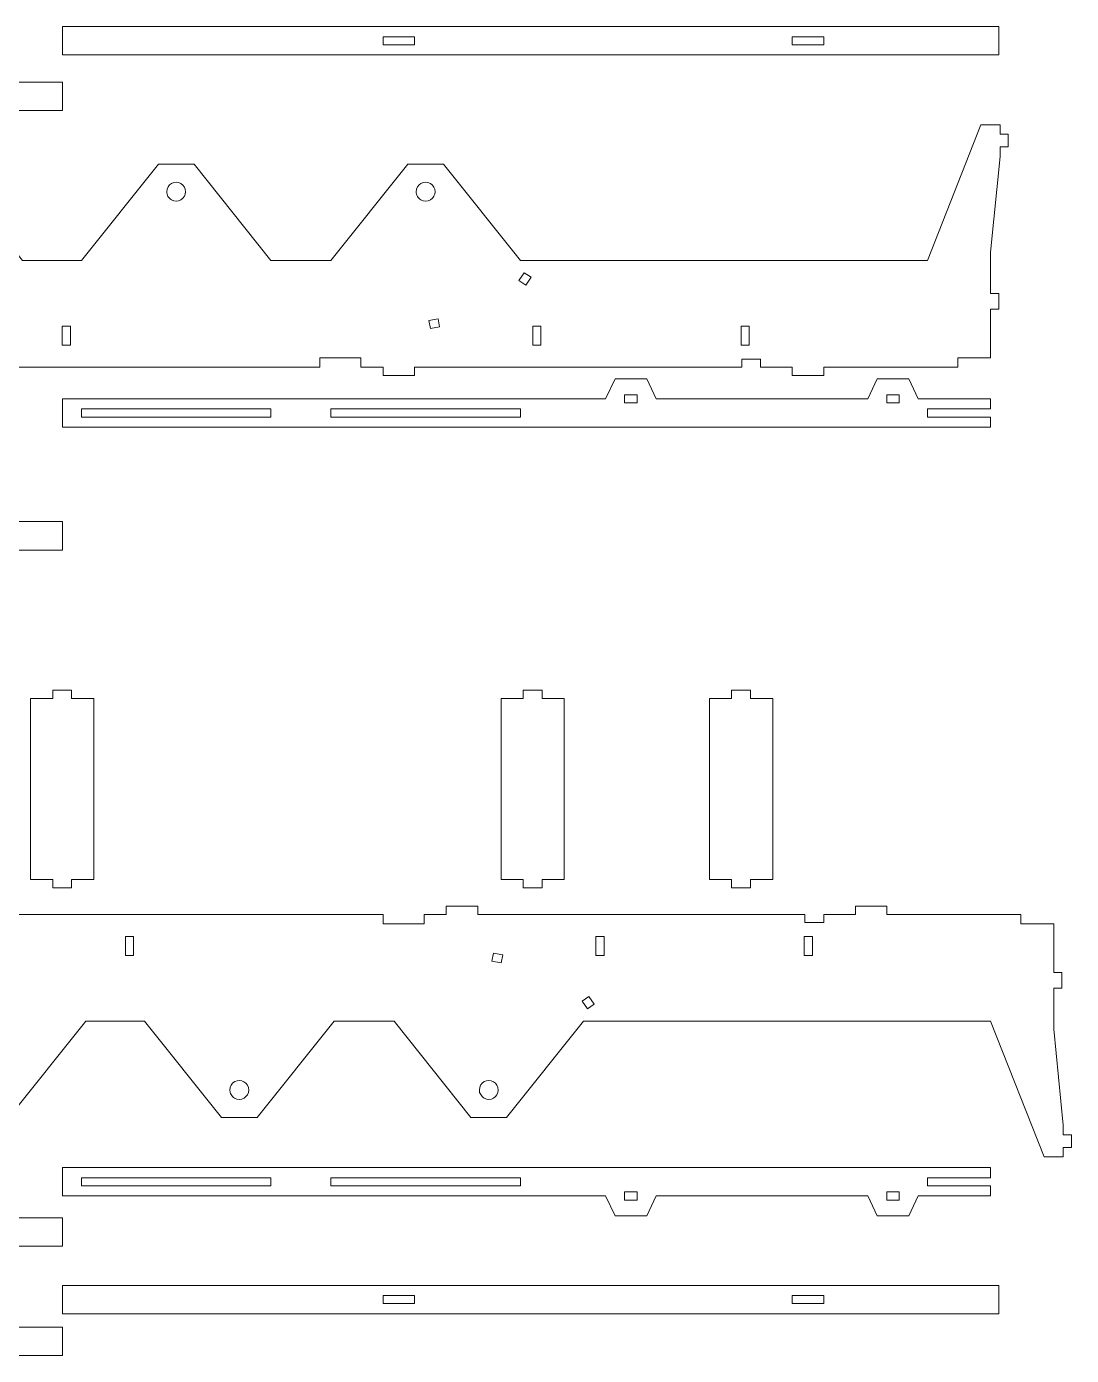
# Model space of a CAD drawing. Header units: centimetres. Extents: x -85 to 118, y -38 to 74.
# Drawn here: x 51.53 to 84.62, y -28.27 to 13.82 of the extents above; entities that cross this region are included whole.
import ezdxf

# ---------------------------------------------------------------- set-up
doc = ezdxf.new("R2010")
doc.units = ezdxf.units.CM
doc.header["$MEASUREMENT"] = 0

msp = doc.modelspace()

# ---------------------------------------------------------------- linework, layer by layer
at = {"lineweight": 9}
for points, knots in [([(82.31997, 12.9223), (82.31997, 12.9223), (52.66886, 12.9223), (52.66886, 12.9223), (52.66886, 12.9223), (52.66886, 12.9223), (52.66886, 13.82225), (52.66886, 13.82225), (52.66886, 13.82225), (52.66886, 13.82225), (82.31997, 13.82225), (82.31997, 13.82225), (82.31997, 13.82225), (82.31997, 13.82225), (82.31997, 12.9223), (82.31997, 12.9223)], [0, 0, 0, 0, 0.2, 0.2, 0.2, 0.2, 0.4, 0.4, 0.4, 0.4, 0.6, 0.6, 0.6, 0.6, 1, 1, 1, 1]), ([(63.82105, 13.50227), (63.82105, 13.50227), (62.8211, 13.50227), (62.8211, 13.50227), (62.8211, 13.50227), (62.8211, 13.50227), (62.8211, 13.24228), (62.8211, 13.24228), (62.8211, 13.24228), (62.8211, 13.24228), (63.82105, 13.24228), (63.82105, 13.24228), (63.82105, 13.24228), (63.82105, 13.24228), (63.82105, 13.50227), (63.82105, 13.50227)], [0, 0, 0, 0, 0.2, 0.2, 0.2, 0.2, 0.4, 0.4, 0.4, 0.4, 0.6, 0.6, 0.6, 0.6, 1, 1, 1, 1]), ([(76.77835, 13.24228), (76.77835, 13.24228), (76.77835, 13.50227), (76.77835, 13.50227), (76.77835, 13.50227), (76.77835, 13.50227), (75.77841, 13.50227), (75.77841, 13.50227), (75.77841, 13.50227), (75.77841, 13.50227), (75.77841, 13.24228), (75.77841, 13.24228), (75.77841, 13.24228), (75.77841, 13.24228), (76.77835, 13.24228), (76.77835, 13.24228)], [0, 0, 0, 0, 0.2, 0.2, 0.2, 0.2, 0.4, 0.4, 0.4, 0.4, 0.6, 0.6, 0.6, 0.6, 1, 1, 1, 1]), ([(52.66886, 11.1624), (52.66886, 11.1624), (32.67003, 11.1624), (32.67003, 11.1624), (32.67003, 11.1624), (32.67003, 11.1624), (32.67003, 12.06235), (32.67003, 12.06235), (32.67003, 12.06235), (32.67003, 12.06235), (52.66886, 12.06235), (52.66886, 12.06235), (52.66886, 12.06235), (52.66886, 12.06235), (52.66886, 11.1624), (52.66886, 11.1624)], [0, 0, 0, 0, 0.2, 0.2, 0.2, 0.2, 0.4, 0.4, 0.4, 0.4, 0.6, 0.6, 0.6, 0.6, 1, 1, 1, 1]), ([(43.63703, 5.38799), (43.63703, 5.38799), (43.4817, 5.15092), (43.4817, 5.15092), (43.4817, 5.15092), (43.4817, 5.15092), (43.42724, 4.87277), (43.42724, 4.87277), (43.42724, 4.87277), (43.42724, 4.87277), (43.4817, 4.59463), (43.4817, 4.59463), (43.4817, 4.59463), (43.4817, 4.59463), (43.63703, 4.35755), (43.63703, 4.35755), (43.63703, 4.35755), (43.63703, 4.35755), (43.8703, 4.19657), (43.8703, 4.19657), (43.8703, 4.19657), (43.8703, 4.19657), (44.14706, 4.13545), (44.14706, 4.13545), (44.14706, 4.13545), (44.14706, 4.13545), (44.42643, 4.18321), (44.42643, 4.18321), (44.42643, 4.18321), (44.42643, 4.18321), (44.66717, 4.3328), (44.66717, 4.3328), (44.66717, 4.3328), (44.71727, 4.28879), (44.76106, 4.25189), (44.80149, 4.19504), (44.80149, 4.19504), (44.97435, 3.95197), (44.94789, 3.6101), (44.73966, 3.39654), (44.73966, 3.39654), (44.73966, 3.39654), (44.66717, 3.33286), (44.66717, 3.33286), (44.66717, 3.33286), (44.66717, 3.33286), (44.44218, 3.33286), (44.44218, 3.33286), (44.44218, 3.33286), (44.44218, 3.33286), (44.44218, 3.03288), (44.44218, 3.03288), (44.44218, 3.03288), (44.44218, 3.03288), (44.89215, 3.03288), (44.89215, 3.03288), (44.89215, 3.03288), (44.89215, 3.03288), (44.89215, 3.33286), (44.89215, 3.33286), (44.89215, 3.33286), (44.89215, 3.33286), (46.19207, 3.33286), (46.19207, 3.33286), (46.19207, 3.33286), (46.19207, 3.33286), (46.19207, 3.03288), (46.19207, 3.03288), (46.19207, 3.03288), (46.19207, 3.03288), (47.19202, 3.03288), (47.19202, 3.03288), (47.19202, 3.03288), (47.19202, 3.03288), (47.19202, 2.77289), (47.19202, 2.77289), (47.19202, 2.77289), (47.19202, 2.77289), (48.19196, 2.77289), (48.19196, 2.77289), (48.19196, 2.77289), (48.19196, 2.77289), (48.19196, 3.03288), (48.19196, 3.03288), (48.19196, 3.03288), (48.19196, 3.03288), (60.82122, 3.03288), (60.82122, 3.03288), (60.82122, 3.03288), (60.82122, 3.03288), (60.82122, 3.33286), (60.82122, 3.33286), (60.82122, 3.33286), (60.82122, 3.33286), (62.12115, 3.33286), (62.12115, 3.33286), (62.12115, 3.33286), (62.12115, 3.33286), (62.12115, 3.03288), (62.12115, 3.03288), (62.12115, 3.03288), (62.12115, 3.03288), (62.8211, 3.03288), (62.8211, 3.03288), (62.8211, 3.03288), (62.8211, 3.03288), (62.8211, 2.77289), (62.8211, 2.77289), (62.8211, 2.77289), (62.8211, 2.77289), (63.82105, 2.77289), (63.82105, 2.77289), (63.82105, 2.77289), (63.82105, 2.77289), (63.82105, 3.03288), (63.82105, 3.03288), (63.82105, 3.03288), (63.82105, 3.03288), (74.1785, 3.03288), (74.1785, 3.03288), (74.1785, 3.03288), (74.1785, 3.03288), (74.1785, 3.29287), (74.1785, 3.29287), (74.1785, 3.29287), (74.1785, 3.29287), (74.77847, 3.29287), (74.77847, 3.29287), (74.77847, 3.29287), (74.77847, 3.29287), (74.77847, 3.03288), (74.77847, 3.03288), (74.77847, 3.03288), (74.77847, 3.03288), (75.77841, 3.03288), (75.77841, 3.03288), (75.77841, 3.03288), (75.77841, 3.03288), (75.77841, 2.77289), (75.77841, 2.77289), (75.77841, 2.77289), (75.77841, 2.77289), (76.77835, 2.77289), (76.77835, 2.77289), (76.77835, 2.77289), (76.77835, 2.77289), (76.77835, 3.03288), (76.77835, 3.03288), (76.77835, 3.03288), (76.77835, 3.03288), (81.02004, 3.03288), (81.02004, 3.03288), (81.02004, 3.03288), (81.02004, 3.03288), (81.02004, 3.33286), (81.02004, 3.33286), (81.02004, 3.33286), (81.02004, 3.33286), (82.05998, 3.33286), (82.05998, 3.33286), (82.05998, 3.33286), (82.05998, 3.33286), (82.05998, 4.87277), (82.05998, 4.87277), (82.05998, 4.87277), (82.05998, 4.87277), (82.31997, 4.87277), (82.31997, 4.87277), (82.31997, 4.87277), (82.31997, 4.87277), (82.31997, 5.37274), (82.31997, 5.37274), (82.31997, 5.37274), (82.31997, 5.37274), (82.05998, 5.37274), (82.05998, 5.37274), (82.05998, 5.37274), (82.05998, 5.37274), (82.05998, 6.67267), (82.05998, 6.67267), (82.05998, 6.67267), (82.05998, 6.67267), (82.35996, 9.71249), (82.35996, 9.71249), (82.35996, 9.71249), (82.35996, 9.71249), (82.35996, 10.01247), (82.35996, 10.01247), (82.35996, 10.01247), (82.35996, 10.01247), (82.61995, 10.01247), (82.61995, 10.01247), (82.61995, 10.01247), (82.61995, 10.01247), (82.61995, 10.41245), (82.61995, 10.41245), (82.61995, 10.41245), (82.61995, 10.41245), (82.35996, 10.41245), (82.35996, 10.41245), (82.35996, 10.41245), (82.35996, 10.41245), (82.35996, 10.71243), (82.35996, 10.71243), (82.35996, 10.71243), (82.35996, 10.71243), (81.75394, 10.71243), (81.75394, 10.71243), (81.75394, 10.71243), (81.75394, 10.71243), (80.0601, 6.41268), (80.0601, 6.41268), (80.0601, 6.41268), (80.0601, 6.41268), (67.17085, 6.41268), (67.17085, 6.41268), (67.17085, 6.41268), (67.17085, 6.41268), (64.73547, 9.46502), (64.73547, 9.46502), (64.73547, 9.46502), (64.73547, 9.46502), (63.60658, 9.46502), (63.60658, 9.46502), (63.60658, 9.46502), (63.60658, 9.46502), (61.1712, 6.41268), (61.1712, 6.41268), (61.1712, 6.41268), (61.1712, 6.41268), (59.27131, 6.41268), (59.27131, 6.41268), (59.27131, 6.41268), (59.27131, 6.41268), (56.83593, 9.46502), (56.83593, 9.46502), (56.83593, 9.46502), (56.83593, 9.46502), (55.70704, 9.46502), (55.70704, 9.46502), (55.70704, 9.46502), (55.70704, 9.46502), (53.27166, 6.41268), (53.27166, 6.41268), (53.27166, 6.41268), (53.27166, 6.41268), (51.40701, 6.41268), (51.40701, 6.41268), (51.40701, 6.41268), (51.40701, 6.41268), (48.97163, 9.46502), (48.97163, 9.46502), (48.97163, 9.46502), (48.97163, 9.46502), (47.84274, 9.46502), (47.84274, 9.46502), (47.84274, 9.46502), (47.84274, 9.46502), (45.40736, 6.41268), (45.40736, 6.41268), (45.40736, 6.41268), (45.40736, 6.41268), (44.66717, 6.41268), (44.66717, 6.41268), (44.66717, 6.41268), (44.71727, 6.36867), (44.76106, 6.33177), (44.80149, 6.27492), (44.80149, 6.27492), (44.97435, 6.03185), (44.94789, 5.68998), (44.73966, 5.47642), (44.73966, 5.47642), (44.73966, 5.47642), (44.66717, 5.41274), (44.66717, 5.41274), (44.66717, 5.41274), (44.66717, 5.41274), (44.42643, 5.56233), (44.42643, 5.56233), (44.42643, 5.56233), (44.42643, 5.56233), (44.14706, 5.6101), (44.14706, 5.6101), (44.14706, 5.6101), (44.14706, 5.6101), (43.8703, 5.54897), (43.8703, 5.54897), (43.8703, 5.54897), (43.8703, 5.54897), (43.63703, 5.38799), (43.63703, 5.38799)], [0, 0, 0, 0, 0.01351351, 0.01351351, 0.01351351, 0.01351351, 0.02702703, 0.02702703, 0.02702703, 0.02702703, 0.04054054, 0.04054054, 0.04054054, 0.04054054, 0.05405405, 0.05405405, 0.05405405, 0.05405405, 0.06756757, 0.06756757, 0.06756757, 0.06756757, 0.08108108, 0.08108108, 0.08108108, 0.08108108, 0.09459459, 0.09459459, 0.09459459, 0.09459459, 0.10810811, 0.10810811, 0.10810811, 0.10810811, 0.12162162, 0.12162162, 0.12162162, 0.12162162, 0.13513514, 0.13513514, 0.13513514, 0.13513514, 0.14864865, 0.14864865, 0.14864865, 0.14864865, 0.16216216, 0.16216216, 0.16216216, 0.16216216, 0.17567568, 0.17567568, 0.17567568, 0.17567568, 0.18918919, 0.18918919, 0.18918919, 0.18918919, 0.2027027, 0.2027027, 0.2027027, 0.2027027, 0.21621622, 0.21621622, 0.21621622, 0.21621622, 0.22972973, 0.22972973, 0.22972973, 0.22972973, 0.24324324, 0.24324324, 0.24324324, 0.24324324, 0.25675676, 0.25675676, 0.25675676, 0.25675676, 0.27027027, 0.27027027, 0.27027027, 0.27027027, 0.28378378, 0.28378378, 0.28378378, 0.28378378, 0.2972973, 0.2972973, 0.2972973, 0.2972973, 0.31081081, 0.31081081, 0.31081081, 0.31081081, 0.32432432, 0.32432432, 0.32432432, 0.32432432, 0.33783784, 0.33783784, 0.33783784, 0.33783784, 0.35135135, 0.35135135, 0.35135135, 0.35135135, 0.36486486, 0.36486486, 0.36486486, 0.36486486, 0.37837838, 0.37837838, 0.37837838, 0.37837838, 0.39189189, 0.39189189, 0.39189189, 0.39189189, 0.40540541, 0.40540541, 0.40540541, 0.40540541, 0.41891892, 0.41891892, 0.41891892, 0.41891892, 0.43243243, 0.43243243, 0.43243243, 0.43243243, 0.44594595, 0.44594595, 0.44594595, 0.44594595, 0.45945946, 0.45945946, 0.45945946, 0.45945946, 0.47297297, 0.47297297, 0.47297297, 0.47297297, 0.48648649, 0.48648649, 0.48648649, 0.48648649, 0.5, 0.5, 0.5, 0.5, 0.51351351, 0.51351351, 0.51351351, 0.51351351, 0.52702703, 0.52702703, 0.52702703, 0.52702703, 0.54054054, 0.54054054, 0.54054054, 0.54054054, 0.55405405, 0.55405405, 0.55405405, 0.55405405, 0.56756757, 0.56756757, 0.56756757, 0.56756757, 0.58108108, 0.58108108, 0.58108108, 0.58108108, 0.59459459, 0.59459459, 0.59459459, 0.59459459, 0.60810811, 0.60810811, 0.60810811, 0.60810811, 0.62162162, 0.62162162, 0.62162162, 0.62162162, 0.63513514, 0.63513514, 0.63513514, 0.63513514, 0.64864865, 0.64864865, 0.64864865, 0.64864865, 0.66216216, 0.66216216, 0.66216216, 0.66216216, 0.67567568, 0.67567568, 0.67567568, 0.67567568, 0.68918919, 0.68918919, 0.68918919, 0.68918919, 0.7027027, 0.7027027, 0.7027027, 0.7027027, 0.71621622, 0.71621622, 0.71621622, 0.71621622, 0.72972973, 0.72972973, 0.72972973, 0.72972973, 0.74324324, 0.74324324, 0.74324324, 0.74324324, 0.75675676, 0.75675676, 0.75675676, 0.75675676, 0.77027027, 0.77027027, 0.77027027, 0.77027027, 0.78378378, 0.78378378, 0.78378378, 0.78378378, 0.7972973, 0.7972973, 0.7972973, 0.7972973, 0.81081081, 0.81081081, 0.81081081, 0.81081081, 0.82432432, 0.82432432, 0.82432432, 0.82432432, 0.83783784, 0.83783784, 0.83783784, 0.83783784, 0.85135135, 0.85135135, 0.85135135, 0.85135135, 0.86486486, 0.86486486, 0.86486486, 0.86486486, 0.87837838, 0.87837838, 0.87837838, 0.87837838, 0.89189189, 0.89189189, 0.89189189, 0.89189189, 0.90540541, 0.90540541, 0.90540541, 0.90540541, 0.91891892, 0.91891892, 0.91891892, 0.91891892, 0.93243243, 0.93243243, 0.93243243, 0.93243243, 0.94594595, 0.94594595, 0.94594595, 0.94594595, 0.95945946, 0.95945946, 0.95945946, 0.95945946, 0.97297297, 0.97297297, 0.97297297, 0.97297297, 1, 1, 1, 1]), ([(56.01169, 8.44256), (55.99195, 8.49023), (55.9715, 8.53469), (55.9715, 8.59256), (55.9715, 8.59256), (55.9715, 8.82069), (56.22384, 8.96645), (56.42148, 8.85235), (56.42148, 8.85235), (56.61908, 8.73827), (56.61908, 8.44684), (56.42148, 8.33276), (56.42148, 8.33276), (56.33359, 8.28202), (56.20938, 8.28201), (56.12149, 8.33276), (56.12149, 8.33276), (56.07136, 8.3617), (56.04311, 8.40162), (56.01169, 8.44256)], [0, 0, 0, 0, 0.16666667, 0.16666667, 0.16666667, 0.16666667, 0.33333333, 0.33333333, 0.33333333, 0.33333333, 0.5, 0.5, 0.5, 0.5, 0.66666667, 0.66666667, 0.66666667, 0.66666667, 1, 1, 1, 1]), ([(63.91123, 8.44256), (63.89147, 8.49026), (63.87104, 8.53464), (63.87104, 8.59256), (63.87104, 8.59256), (63.87104, 8.8207), (64.12339, 8.96645), (64.32102, 8.85235), (64.32102, 8.85235), (64.51862, 8.73827), (64.51863, 8.44685), (64.32102, 8.33276), (64.32102, 8.33276), (64.23312, 8.28201), (64.10893, 8.28201), (64.02104, 8.33276), (64.02104, 8.33276), (63.97088, 8.36172), (63.94266, 8.4016), (63.91123, 8.44256)], [0, 0, 0, 0, 0.16666667, 0.16666667, 0.16666667, 0.16666667, 0.33333333, 0.33333333, 0.33333333, 0.33333333, 0.5, 0.5, 0.5, 0.5, 0.66666667, 0.66666667, 0.66666667, 0.66666667, 1, 1, 1, 1]), ([(67.12446, 5.77784), (67.12446, 5.77784), (67.29116, 6.02686), (67.29116, 6.02686), (67.29116, 6.02686), (67.29116, 6.02686), (67.50721, 5.88224), (67.50721, 5.88224), (67.50721, 5.88224), (67.50721, 5.88224), (67.3405, 5.63321), (67.3405, 5.63321), (67.3405, 5.63321), (67.3405, 5.63321), (67.12446, 5.77784), (67.12446, 5.77784)], [0, 0, 0, 0, 0.2, 0.2, 0.2, 0.2, 0.4, 0.4, 0.4, 0.4, 0.6, 0.6, 0.6, 0.6, 1, 1, 1, 1]), ([(52.92168, 3.73284), (52.92168, 3.73284), (52.6617, 3.73284), (52.6617, 3.73284), (52.6617, 3.73284), (52.6617, 3.73284), (52.6617, 4.3328), (52.6617, 4.3328), (52.6617, 4.3328), (52.6617, 4.3328), (52.92168, 4.3328), (52.92168, 4.3328), (52.92168, 4.3328), (52.92168, 4.3328), (52.92168, 3.73284), (52.92168, 3.73284)], [0, 0, 0, 0, 0.2, 0.2, 0.2, 0.2, 0.4, 0.4, 0.4, 0.4, 0.6, 0.6, 0.6, 0.6, 1, 1, 1, 1]), ([(64.26909, 4.51208), (64.26909, 4.51208), (64.563, 4.5706), (64.563, 4.5706), (64.563, 4.5706), (64.563, 4.5706), (64.61377, 4.31562), (64.61377, 4.31562), (64.61377, 4.31562), (64.61377, 4.31562), (64.31986, 4.2571), (64.31986, 4.2571), (64.31986, 4.2571), (64.31986, 4.2571), (64.26909, 4.51208), (64.26909, 4.51208)], [0, 0, 0, 0, 0.2, 0.2, 0.2, 0.2, 0.4, 0.4, 0.4, 0.4, 0.6, 0.6, 0.6, 0.6, 1, 1, 1, 1]), ([(67.82081, 3.73284), (67.82081, 3.73284), (67.56083, 3.73284), (67.56083, 3.73284), (67.56083, 3.73284), (67.56083, 3.73284), (67.56083, 4.3328), (67.56083, 4.3328), (67.56083, 4.3328), (67.56083, 4.3328), (67.82081, 4.3328), (67.82081, 4.3328), (67.82081, 4.3328), (67.82081, 4.3328), (67.82081, 3.73284), (67.82081, 3.73284)], [0, 0, 0, 0, 0.2, 0.2, 0.2, 0.2, 0.4, 0.4, 0.4, 0.4, 0.6, 0.6, 0.6, 0.6, 1, 1, 1, 1]), ([(74.16044, 3.73284), (74.16044, 3.73284), (74.16044, 4.3328), (74.16044, 4.3328), (74.16044, 4.3328), (74.16044, 4.3328), (74.42043, 4.3328), (74.42043, 4.3328), (74.42043, 4.3328), (74.42043, 4.3328), (74.42043, 3.73284), (74.42043, 3.73284), (74.42043, 3.73284), (74.42043, 3.73284), (74.16044, 3.73284), (74.16044, 3.73284)], [0, 0, 0, 0, 0.2, 0.2, 0.2, 0.2, 0.4, 0.4, 0.4, 0.4, 0.6, 0.6, 0.6, 0.6, 1, 1, 1, 1]), ([(82.05998, 2.03294), (82.05998, 2.03294), (79.77005, 2.03294), (79.77005, 2.03294), (79.77005, 2.03294), (79.77005, 2.03294), (79.47007, 2.6629), (79.47007, 2.6629), (79.47007, 2.6629), (79.47007, 2.6629), (78.47013, 2.6629), (78.47013, 2.6629), (78.47013, 2.6629), (78.47013, 2.6629), (78.17015, 2.03294), (78.17015, 2.03294), (78.17015, 2.03294), (78.17015, 2.03294), (71.47066, 2.03294), (71.47066, 2.03294), (71.47066, 2.03294), (71.47066, 2.03294), (71.17068, 2.6629), (71.17068, 2.6629), (71.17068, 2.6629), (71.17068, 2.6629), (70.17074, 2.6629), (70.17074, 2.6629), (70.17074, 2.6629), (70.17074, 2.6629), (69.87075, 2.03294), (69.87075, 2.03294), (69.87075, 2.03294), (69.87075, 2.03294), (52.66886, 2.03294), (52.66886, 2.03294), (52.66886, 2.03294), (52.66886, 2.03294), (52.66886, 1.13299), (52.66886, 1.13299), (52.66886, 1.13299), (52.66886, 1.13299), (82.05998, 1.13299), (82.05998, 1.13299), (82.05998, 1.13299), (82.05998, 1.13299), (82.05998, 1.45297), (82.05998, 1.45297), (82.05998, 1.45297), (82.05998, 1.45297), (80.0601, 1.45297), (80.0601, 1.45297), (80.0601, 1.45297), (80.0601, 1.45297), (80.0601, 1.71296), (80.0601, 1.71296), (80.0601, 1.71296), (80.0601, 1.71296), (82.05998, 1.71296), (82.05998, 1.71296), (82.05998, 1.71296), (82.05998, 1.71296), (82.05998, 2.03294), (82.05998, 2.03294)], [0, 0, 0, 0, 0.05882353, 0.05882353, 0.05882353, 0.05882353, 0.11764706, 0.11764706, 0.11764706, 0.11764706, 0.17647059, 0.17647059, 0.17647059, 0.17647059, 0.23529412, 0.23529412, 0.23529412, 0.23529412, 0.29411765, 0.29411765, 0.29411765, 0.29411765, 0.35294118, 0.35294118, 0.35294118, 0.35294118, 0.41176471, 0.41176471, 0.41176471, 0.41176471, 0.47058824, 0.47058824, 0.47058824, 0.47058824, 0.52941176, 0.52941176, 0.52941176, 0.52941176, 0.58823529, 0.58823529, 0.58823529, 0.58823529, 0.64705882, 0.64705882, 0.64705882, 0.64705882, 0.70588235, 0.70588235, 0.70588235, 0.70588235, 0.76470588, 0.76470588, 0.76470588, 0.76470588, 0.82352941, 0.82352941, 0.82352941, 0.82352941, 0.88235294, 0.88235294, 0.88235294, 0.88235294, 1, 1, 1, 1]), ([(70.47072, 2.16293), (70.47072, 2.16293), (70.8707, 2.16293), (70.8707, 2.16293), (70.8707, 2.16293), (70.8707, 2.16293), (70.8707, 1.90294), (70.8707, 1.90294), (70.8707, 1.90294), (70.8707, 1.90294), (70.47072, 1.90294), (70.47072, 1.90294), (70.47072, 1.90294), (70.47072, 1.90294), (70.47072, 2.16293), (70.47072, 2.16293)], [0, 0, 0, 0, 0.2, 0.2, 0.2, 0.2, 0.4, 0.4, 0.4, 0.4, 0.6, 0.6, 0.6, 0.6, 1, 1, 1, 1]), ([(78.77011, 2.16293), (78.77011, 2.16293), (79.17009, 2.16293), (79.17009, 2.16293), (79.17009, 2.16293), (79.17009, 2.16293), (79.17009, 1.90294), (79.17009, 1.90294), (79.17009, 1.90294), (79.17009, 1.90294), (78.77011, 1.90294), (78.77011, 1.90294), (78.77011, 1.90294), (78.77011, 1.90294), (78.77011, 2.16293), (78.77011, 2.16293)], [0, 0, 0, 0, 0.2, 0.2, 0.2, 0.2, 0.4, 0.4, 0.4, 0.4, 0.6, 0.6, 0.6, 0.6, 1, 1, 1, 1]), ([(59.27131, 1.45297), (59.27131, 1.45297), (53.27166, 1.45297), (53.27166, 1.45297), (53.27166, 1.45297), (53.27166, 1.45297), (53.27166, 1.71296), (53.27166, 1.71296), (53.27166, 1.71296), (53.27166, 1.71296), (59.27131, 1.71296), (59.27131, 1.71296), (59.27131, 1.71296), (59.27131, 1.71296), (59.27131, 1.45297), (59.27131, 1.45297)], [0, 0, 0, 0, 0.2, 0.2, 0.2, 0.2, 0.4, 0.4, 0.4, 0.4, 0.6, 0.6, 0.6, 0.6, 1, 1, 1, 1]), ([(67.17085, 1.71296), (67.17085, 1.71296), (61.1712, 1.71296), (61.1712, 1.71296), (61.1712, 1.71296), (61.1712, 1.71296), (61.1712, 1.45297), (61.1712, 1.45297), (61.1712, 1.45297), (61.1712, 1.45297), (67.17085, 1.45297), (67.17085, 1.45297), (67.17085, 1.45297), (67.17085, 1.45297), (67.17085, 1.71296), (67.17085, 1.71296)], [0, 0, 0, 0, 0.2, 0.2, 0.2, 0.2, 0.4, 0.4, 0.4, 0.4, 0.6, 0.6, 0.6, 0.6, 1, 1, 1, 1]), ([(26.36323, -2.4368), (26.36323, -2.4368), (26.36323, -2.75678), (26.36323, -2.75678), (26.36323, -2.75678), (26.36323, -2.75678), (52.66886, -2.75678), (52.66886, -2.75678), (52.66886, -2.75678), (52.66886, -2.75678), (52.66886, -1.85683), (52.66886, -1.85683), (52.66886, -1.85683), (52.66886, -1.85683), (35.5027, -1.85683), (35.5027, -1.85683), (35.5027, -1.85683), (35.5027, -1.85683), (35.5027, -2.17682), (35.5027, -2.17682), (35.5027, -2.17682), (35.5027, -2.17682), (28.00314, -2.17682), (28.00314, -2.17682), (28.00314, -2.17682), (28.00314, -2.17682), (28.00314, -1.85683), (28.00314, -1.85683), (28.00314, -1.85683), (28.00314, -1.85683), (26.72321, -1.85683), (26.72321, -1.85683), (26.72321, -1.85683), (26.72321, -1.85683), (26.72321, -2.17682), (26.72321, -2.17682), (26.72321, -2.17682), (26.72321, -2.17682), (27.41317, -2.17682), (27.41317, -2.17682), (27.41317, -2.17682), (27.41317, -2.17682), (27.41317, -2.4368), (27.41317, -2.4368), (27.41317, -2.4368), (27.41317, -2.4368), (26.36323, -2.4368), (26.36323, -2.4368)], [0, 0, 0, 0, 0.07692308, 0.07692308, 0.07692308, 0.07692308, 0.15384615, 0.15384615, 0.15384615, 0.15384615, 0.23076923, 0.23076923, 0.23076923, 0.23076923, 0.30769231, 0.30769231, 0.30769231, 0.30769231, 0.38461538, 0.38461538, 0.38461538, 0.38461538, 0.46153846, 0.46153846, 0.46153846, 0.46153846, 0.53846154, 0.53846154, 0.53846154, 0.53846154, 0.61538462, 0.61538462, 0.61538462, 0.61538462, 0.69230769, 0.69230769, 0.69230769, 0.69230769, 0.76923077, 0.76923077, 0.76923077, 0.76923077, 0.84615385, 0.84615385, 0.84615385, 0.84615385, 1, 1, 1, 1]), ([(52.96168, -7.19653), (52.96168, -7.19653), (52.96168, -7.45651), (52.96168, -7.45651), (52.96168, -7.45651), (52.96168, -7.45651), (53.66164, -7.45651), (53.66164, -7.45651), (53.66164, -7.45651), (53.66164, -7.45651), (53.66164, -13.19617), (53.66164, -13.19617), (53.66164, -13.19617), (53.66164, -13.19617), (52.96168, -13.19617), (52.96168, -13.19617), (52.96168, -13.19617), (52.96168, -13.19617), (52.96168, -13.45616), (52.96168, -13.45616), (52.96168, -13.45616), (52.96168, -13.45616), (52.36172, -13.45616), (52.36172, -13.45616), (52.36172, -13.45616), (52.36172, -13.45616), (52.36172, -13.19617), (52.36172, -13.19617), (52.36172, -13.19617), (52.36172, -13.19617), (51.66175, -13.19617), (51.66175, -13.19617), (51.66175, -13.19617), (51.66175, -13.19617), (51.66175, -7.45651), (51.66175, -7.45651), (51.66175, -7.45651), (51.66175, -7.45651), (52.36172, -7.45651), (52.36172, -7.45651), (52.36172, -7.45651), (52.36172, -7.45651), (52.36172, -7.19653), (52.36172, -7.19653), (52.36172, -7.19653), (52.36172, -7.19653), (52.96168, -7.19653), (52.96168, -7.19653)], [0, 0, 0, 0, 0.07692308, 0.07692308, 0.07692308, 0.07692308, 0.15384615, 0.15384615, 0.15384615, 0.15384615, 0.23076923, 0.23076923, 0.23076923, 0.23076923, 0.30769231, 0.30769231, 0.30769231, 0.30769231, 0.38461538, 0.38461538, 0.38461538, 0.38461538, 0.46153846, 0.46153846, 0.46153846, 0.46153846, 0.53846154, 0.53846154, 0.53846154, 0.53846154, 0.61538462, 0.61538462, 0.61538462, 0.61538462, 0.69230769, 0.69230769, 0.69230769, 0.69230769, 0.76923077, 0.76923077, 0.76923077, 0.76923077, 0.84615385, 0.84615385, 0.84615385, 0.84615385, 1, 1, 1, 1]), ([(67.26084, -7.19653), (67.26084, -7.19653), (67.86081, -7.19653), (67.86081, -7.19653), (67.86081, -7.19653), (67.86081, -7.19653), (67.86081, -7.45651), (67.86081, -7.45651), (67.86081, -7.45651), (67.86081, -7.45651), (68.56077, -7.45651), (68.56077, -7.45651), (68.56077, -7.45651), (68.56077, -7.45651), (68.56077, -13.19617), (68.56077, -13.19617), (68.56077, -13.19617), (68.56077, -13.19617), (67.86081, -13.19617), (67.86081, -13.19617), (67.86081, -13.19617), (67.86081, -13.19617), (67.86081, -13.45616), (67.86081, -13.45616), (67.86081, -13.45616), (67.86081, -13.45616), (67.26084, -13.45616), (67.26084, -13.45616), (67.26084, -13.45616), (67.26084, -13.45616), (67.26084, -13.19617), (67.26084, -13.19617), (67.26084, -13.19617), (67.26084, -13.19617), (66.56089, -13.19617), (66.56089, -13.19617), (66.56089, -13.19617), (66.56089, -13.19617), (66.56089, -7.45651), (66.56089, -7.45651), (66.56089, -7.45651), (66.56089, -7.45651), (67.26084, -7.45651), (67.26084, -7.45651), (67.26084, -7.45651), (67.26084, -7.45651), (67.26084, -7.19653), (67.26084, -7.19653)], [0, 0, 0, 0, 0.07692308, 0.07692308, 0.07692308, 0.07692308, 0.15384615, 0.15384615, 0.15384615, 0.15384615, 0.23076923, 0.23076923, 0.23076923, 0.23076923, 0.30769231, 0.30769231, 0.30769231, 0.30769231, 0.38461538, 0.38461538, 0.38461538, 0.38461538, 0.46153846, 0.46153846, 0.46153846, 0.46153846, 0.53846154, 0.53846154, 0.53846154, 0.53846154, 0.61538462, 0.61538462, 0.61538462, 0.61538462, 0.69230769, 0.69230769, 0.69230769, 0.69230769, 0.76923077, 0.76923077, 0.76923077, 0.76923077, 0.84615385, 0.84615385, 0.84615385, 0.84615385, 1, 1, 1, 1]), ([(74.46043, -13.45616), (74.46043, -13.45616), (74.46043, -13.19617), (74.46043, -13.19617), (74.46043, -13.19617), (74.46043, -13.19617), (75.16039, -13.19617), (75.16039, -13.19617), (75.16039, -13.19617), (75.16039, -13.19617), (75.16039, -7.45651), (75.16039, -7.45651), (75.16039, -7.45651), (75.16039, -7.45651), (74.46043, -7.45651), (74.46043, -7.45651), (74.46043, -7.45651), (74.46043, -7.45651), (74.46043, -7.19653), (74.46043, -7.19653), (74.46043, -7.19653), (74.46043, -7.19653), (73.86046, -7.19653), (73.86046, -7.19653), (73.86046, -7.19653), (73.86046, -7.19653), (73.86046, -7.45651), (73.86046, -7.45651), (73.86046, -7.45651), (73.86046, -7.45651), (73.1605, -7.45651), (73.1605, -7.45651), (73.1605, -7.45651), (73.1605, -7.45651), (73.1605, -13.19617), (73.1605, -13.19617), (73.1605, -13.19617), (73.1605, -13.19617), (73.86046, -13.19617), (73.86046, -13.19617), (73.86046, -13.19617), (73.86046, -13.19617), (73.86046, -13.45616), (73.86046, -13.45616), (73.86046, -13.45616), (73.86046, -13.45616), (74.46043, -13.45616), (74.46043, -13.45616)], [0, 0, 0, 0, 0.07692308, 0.07692308, 0.07692308, 0.07692308, 0.15384615, 0.15384615, 0.15384615, 0.15384615, 0.23076923, 0.23076923, 0.23076923, 0.23076923, 0.30769231, 0.30769231, 0.30769231, 0.30769231, 0.38461538, 0.38461538, 0.38461538, 0.38461538, 0.46153846, 0.46153846, 0.46153846, 0.46153846, 0.53846154, 0.53846154, 0.53846154, 0.53846154, 0.61538462, 0.61538462, 0.61538462, 0.61538462, 0.69230769, 0.69230769, 0.69230769, 0.69230769, 0.76923077, 0.76923077, 0.76923077, 0.76923077, 0.84615385, 0.84615385, 0.84615385, 0.84615385, 1, 1, 1, 1]), ([(45.63691, -16.65122), (45.63691, -16.65122), (45.48158, -16.41415), (45.48158, -16.41415), (45.48158, -16.41415), (45.48158, -16.41415), (45.42712, -16.136), (45.42712, -16.136), (45.42712, -16.136), (45.42712, -16.136), (45.48158, -15.85786), (45.48158, -15.85786), (45.48158, -15.85786), (45.48158, -15.85786), (45.63691, -15.62079), (45.63691, -15.62079), (45.63691, -15.62079), (45.63691, -15.62079), (45.87018, -15.4598), (45.87018, -15.4598), (45.87018, -15.4598), (45.87018, -15.4598), (46.14694, -15.39868), (46.14694, -15.39868), (46.14694, -15.39868), (46.14694, -15.39868), (46.42631, -15.44644), (46.42631, -15.44644), (46.42631, -15.44644), (46.42631, -15.44644), (46.66705, -15.59604), (46.66705, -15.59604), (46.66705, -15.59604), (46.71715, -15.55203), (46.76094, -15.51512), (46.80137, -15.45827), (46.80137, -15.45827), (46.97424, -15.2152), (46.94776, -14.87334), (46.73954, -14.65977), (46.73954, -14.65977), (46.73954, -14.65977), (46.66705, -14.59609), (46.66705, -14.59609), (46.66705, -14.59609), (46.66705, -14.59609), (46.44206, -14.59609), (46.44206, -14.59609), (46.44206, -14.59609), (46.44206, -14.59609), (46.44206, -14.29611), (46.44206, -14.29611), (46.44206, -14.29611), (46.44206, -14.29611), (46.89203, -14.29611), (46.89203, -14.29611), (46.89203, -14.29611), (46.89203, -14.29611), (46.89203, -14.59609), (46.89203, -14.59609), (46.89203, -14.59609), (46.89203, -14.59609), (48.19196, -14.59609), (48.19196, -14.59609), (48.19196, -14.59609), (48.19196, -14.59609), (48.19196, -14.29611), (48.19196, -14.29611), (48.19196, -14.29611), (48.19196, -14.29611), (49.1919, -14.29611), (49.1919, -14.29611), (49.1919, -14.29611), (49.1919, -14.29611), (49.1919, -14.03613), (49.1919, -14.03613), (49.1919, -14.03613), (49.1919, -14.03613), (50.19184, -14.03613), (50.19184, -14.03613), (50.19184, -14.03613), (50.19184, -14.03613), (50.19184, -14.29611), (50.19184, -14.29611), (50.19184, -14.29611), (50.19184, -14.29611), (62.8211, -14.29611), (62.8211, -14.29611), (62.8211, -14.29611), (62.8211, -14.29611), (62.8211, -14.59609), (62.8211, -14.59609), (62.8211, -14.59609), (62.8211, -14.59609), (64.12103, -14.59609), (64.12103, -14.59609), (64.12103, -14.59609), (64.12103, -14.59609), (64.12103, -14.29611), (64.12103, -14.29611), (64.12103, -14.29611), (64.12103, -14.29611), (64.82099, -14.29611), (64.82099, -14.29611), (64.82099, -14.29611), (64.82099, -14.29611), (64.82099, -14.03613), (64.82099, -14.03613), (64.82099, -14.03613), (64.82099, -14.03613), (65.82093, -14.03613), (65.82093, -14.03613), (65.82093, -14.03613), (65.82093, -14.03613), (65.82093, -14.29611), (65.82093, -14.29611), (65.82093, -14.29611), (65.82093, -14.29611), (76.17839, -14.29611), (76.17839, -14.29611), (76.17839, -14.29611), (76.17839, -14.29611), (76.17839, -14.5561), (76.17839, -14.5561), (76.17839, -14.5561), (76.17839, -14.5561), (76.77835, -14.5561), (76.77835, -14.5561), (76.77835, -14.5561), (76.77835, -14.5561), (76.77835, -14.29611), (76.77835, -14.29611), (76.77835, -14.29611), (76.77835, -14.29611), (77.77829, -14.29611), (77.77829, -14.29611), (77.77829, -14.29611), (77.77829, -14.29611), (77.77829, -14.03613), (77.77829, -14.03613), (77.77829, -14.03613), (77.77829, -14.03613), (78.77824, -14.03613), (78.77824, -14.03613), (78.77824, -14.03613), (78.77824, -14.03613), (78.77824, -14.29611), (78.77824, -14.29611), (78.77824, -14.29611), (78.77824, -14.29611), (83.01993, -14.29611), (83.01993, -14.29611), (83.01993, -14.29611), (83.01993, -14.29611), (83.01993, -14.59609), (83.01993, -14.59609), (83.01993, -14.59609), (83.01993, -14.59609), (84.05986, -14.59609), (84.05986, -14.59609), (84.05986, -14.59609), (84.05986, -14.59609), (84.05986, -16.136), (84.05986, -16.136), (84.05986, -16.136), (84.05986, -16.136), (84.31985, -16.136), (84.31985, -16.136), (84.31985, -16.136), (84.31985, -16.136), (84.31985, -16.63597), (84.31985, -16.63597), (84.31985, -16.63597), (84.31985, -16.63597), (84.05986, -16.63597), (84.05986, -16.63597), (84.05986, -16.63597), (84.05986, -16.63597), (84.05986, -17.9359), (84.05986, -17.9359), (84.05986, -17.9359), (84.05986, -17.9359), (84.35985, -20.97572), (84.35985, -20.97572), (84.35985, -20.97572), (84.35985, -20.97572), (84.35985, -21.2757), (84.35985, -21.2757), (84.35985, -21.2757), (84.35985, -21.2757), (84.61983, -21.2757), (84.61983, -21.2757), (84.61983, -21.2757), (84.61983, -21.2757), (84.61983, -21.67568), (84.61983, -21.67568), (84.61983, -21.67568), (84.61983, -21.67568), (84.35985, -21.67568), (84.35985, -21.67568), (84.35985, -21.67568), (84.35985, -21.67568), (84.35985, -21.97566), (84.35985, -21.97566), (84.35985, -21.97566), (84.35985, -21.97566), (83.75382, -21.97566), (83.75382, -21.97566), (83.75382, -21.97566), (83.75382, -21.97566), (82.05998, -17.67591), (82.05998, -17.67591), (82.05998, -17.67591), (82.05998, -17.67591), (69.17074, -17.67591), (69.17074, -17.67591), (69.17074, -17.67591), (69.17074, -17.67591), (66.73536, -20.72825), (66.73536, -20.72825), (66.73536, -20.72825), (66.73536, -20.72825), (65.60646, -20.72825), (65.60646, -20.72825), (65.60646, -20.72825), (65.60646, -20.72825), (63.17108, -17.67591), (63.17108, -17.67591), (63.17108, -17.67591), (63.17108, -17.67591), (61.27119, -17.67591), (61.27119, -17.67591), (61.27119, -17.67591), (61.27119, -17.67591), (58.83582, -20.72825), (58.83582, -20.72825), (58.83582, -20.72825), (58.83582, -20.72825), (57.70692, -20.72825), (57.70692, -20.72825), (57.70692, -20.72825), (57.70692, -20.72825), (55.27155, -17.67591), (55.27155, -17.67591), (55.27155, -17.67591), (55.27155, -17.67591), (53.40689, -17.67591), (53.40689, -17.67591), (53.40689, -17.67591), (53.40689, -17.67591), (50.97152, -20.72825), (50.97152, -20.72825), (50.97152, -20.72825), (50.97152, -20.72825), (49.84262, -20.72825), (49.84262, -20.72825), (49.84262, -20.72825), (49.84262, -20.72825), (47.40724, -17.67591), (47.40724, -17.67591), (47.40724, -17.67591), (47.40724, -17.67591), (46.66705, -17.67591), (46.66705, -17.67591), (46.66705, -17.67591), (46.71715, -17.6319), (46.76094, -17.595), (46.80137, -17.53815), (46.80137, -17.53815), (46.97424, -17.29507), (46.94777, -16.95322), (46.73954, -16.73965), (46.73954, -16.73965), (46.73954, -16.73965), (46.66705, -16.67597), (46.66705, -16.67597), (46.66705, -16.67597), (46.66705, -16.67597), (46.42631, -16.82557), (46.42631, -16.82557), (46.42631, -16.82557), (46.42631, -16.82557), (46.14694, -16.87333), (46.14694, -16.87333), (46.14694, -16.87333), (46.14694, -16.87333), (45.87018, -16.8122), (45.87018, -16.8122), (45.87018, -16.8122), (45.87018, -16.8122), (45.63691, -16.65122), (45.63691, -16.65122)], [0, 0, 0, 0, 0.01351351, 0.01351351, 0.01351351, 0.01351351, 0.02702703, 0.02702703, 0.02702703, 0.02702703, 0.04054054, 0.04054054, 0.04054054, 0.04054054, 0.05405405, 0.05405405, 0.05405405, 0.05405405, 0.06756757, 0.06756757, 0.06756757, 0.06756757, 0.08108108, 0.08108108, 0.08108108, 0.08108108, 0.09459459, 0.09459459, 0.09459459, 0.09459459, 0.10810811, 0.10810811, 0.10810811, 0.10810811, 0.12162162, 0.12162162, 0.12162162, 0.12162162, 0.13513514, 0.13513514, 0.13513514, 0.13513514, 0.14864865, 0.14864865, 0.14864865, 0.14864865, 0.16216216, 0.16216216, 0.16216216, 0.16216216, 0.17567568, 0.17567568, 0.17567568, 0.17567568, 0.18918919, 0.18918919, 0.18918919, 0.18918919, 0.2027027, 0.2027027, 0.2027027, 0.2027027, 0.21621622, 0.21621622, 0.21621622, 0.21621622, 0.22972973, 0.22972973, 0.22972973, 0.22972973, 0.24324324, 0.24324324, 0.24324324, 0.24324324, 0.25675676, 0.25675676, 0.25675676, 0.25675676, 0.27027027, 0.27027027, 0.27027027, 0.27027027, 0.28378378, 0.28378378, 0.28378378, 0.28378378, 0.2972973, 0.2972973, 0.2972973, 0.2972973, 0.31081081, 0.31081081, 0.31081081, 0.31081081, 0.32432432, 0.32432432, 0.32432432, 0.32432432, 0.33783784, 0.33783784, 0.33783784, 0.33783784, 0.35135135, 0.35135135, 0.35135135, 0.35135135, 0.36486486, 0.36486486, 0.36486486, 0.36486486, 0.37837838, 0.37837838, 0.37837838, 0.37837838, 0.39189189, 0.39189189, 0.39189189, 0.39189189, 0.40540541, 0.40540541, 0.40540541, 0.40540541, 0.41891892, 0.41891892, 0.41891892, 0.41891892, 0.43243243, 0.43243243, 0.43243243, 0.43243243, 0.44594595, 0.44594595, 0.44594595, 0.44594595, 0.45945946, 0.45945946, 0.45945946, 0.45945946, 0.47297297, 0.47297297, 0.47297297, 0.47297297, 0.48648649, 0.48648649, 0.48648649, 0.48648649, 0.5, 0.5, 0.5, 0.5, 0.51351351, 0.51351351, 0.51351351, 0.51351351, 0.52702703, 0.52702703, 0.52702703, 0.52702703, 0.54054054, 0.54054054, 0.54054054, 0.54054054, 0.55405405, 0.55405405, 0.55405405, 0.55405405, 0.56756757, 0.56756757, 0.56756757, 0.56756757, 0.58108108, 0.58108108, 0.58108108, 0.58108108, 0.59459459, 0.59459459, 0.59459459, 0.59459459, 0.60810811, 0.60810811, 0.60810811, 0.60810811, 0.62162162, 0.62162162, 0.62162162, 0.62162162, 0.63513514, 0.63513514, 0.63513514, 0.63513514, 0.64864865, 0.64864865, 0.64864865, 0.64864865, 0.66216216, 0.66216216, 0.66216216, 0.66216216, 0.67567568, 0.67567568, 0.67567568, 0.67567568, 0.68918919, 0.68918919, 0.68918919, 0.68918919, 0.7027027, 0.7027027, 0.7027027, 0.7027027, 0.71621622, 0.71621622, 0.71621622, 0.71621622, 0.72972973, 0.72972973, 0.72972973, 0.72972973, 0.74324324, 0.74324324, 0.74324324, 0.74324324, 0.75675676, 0.75675676, 0.75675676, 0.75675676, 0.77027027, 0.77027027, 0.77027027, 0.77027027, 0.78378378, 0.78378378, 0.78378378, 0.78378378, 0.7972973, 0.7972973, 0.7972973, 0.7972973, 0.81081081, 0.81081081, 0.81081081, 0.81081081, 0.82432432, 0.82432432, 0.82432432, 0.82432432, 0.83783784, 0.83783784, 0.83783784, 0.83783784, 0.85135135, 0.85135135, 0.85135135, 0.85135135, 0.86486486, 0.86486486, 0.86486486, 0.86486486, 0.87837838, 0.87837838, 0.87837838, 0.87837838, 0.89189189, 0.89189189, 0.89189189, 0.89189189, 0.90540541, 0.90540541, 0.90540541, 0.90540541, 0.91891892, 0.91891892, 0.91891892, 0.91891892, 0.93243243, 0.93243243, 0.93243243, 0.93243243, 0.94594595, 0.94594595, 0.94594595, 0.94594595, 0.95945946, 0.95945946, 0.95945946, 0.95945946, 0.97297297, 0.97297297, 0.97297297, 0.97297297, 1, 1, 1, 1]), ([(54.66158, -14.99607), (54.66158, -14.99607), (54.66158, -15.59604), (54.66158, -15.59604), (54.66158, -15.59604), (54.66158, -15.59604), (54.92157, -15.59604), (54.92157, -15.59604), (54.92157, -15.59604), (54.92157, -15.59604), (54.92157, -14.99607), (54.92157, -14.99607), (54.92157, -14.99607), (54.92157, -14.99607), (54.66158, -14.99607), (54.66158, -14.99607)], [0, 0, 0, 0, 0.2, 0.2, 0.2, 0.2, 0.4, 0.4, 0.4, 0.4, 0.6, 0.6, 0.6, 0.6, 1, 1, 1, 1]), ([(69.82069, -14.99607), (69.82069, -14.99607), (69.56071, -14.99607), (69.56071, -14.99607), (69.56071, -14.99607), (69.56071, -14.99607), (69.56071, -15.59604), (69.56071, -15.59604), (69.56071, -15.59604), (69.56071, -15.59604), (69.82069, -15.59604), (69.82069, -15.59604), (69.82069, -15.59604), (69.82069, -15.59604), (69.82069, -14.99607), (69.82069, -14.99607)], [0, 0, 0, 0, 0.2, 0.2, 0.2, 0.2, 0.4, 0.4, 0.4, 0.4, 0.6, 0.6, 0.6, 0.6, 1, 1, 1, 1]), ([(76.16033, -14.99607), (76.16033, -14.99607), (76.16033, -15.59604), (76.16033, -15.59604), (76.16033, -15.59604), (76.16033, -15.59604), (76.42031, -15.59604), (76.42031, -15.59604), (76.42031, -15.59604), (76.42031, -15.59604), (76.42031, -14.99607), (76.42031, -14.99607), (76.42031, -14.99607), (76.42031, -14.99607), (76.16033, -14.99607), (76.16033, -14.99607)], [0, 0, 0, 0, 0.2, 0.2, 0.2, 0.2, 0.4, 0.4, 0.4, 0.4, 0.6, 0.6, 0.6, 0.6, 1, 1, 1, 1]), ([(66.26898, -15.77531), (66.26898, -15.77531), (66.56288, -15.83383), (66.56288, -15.83383), (66.56288, -15.83383), (66.56288, -15.83383), (66.61365, -15.57885), (66.61365, -15.57885), (66.61365, -15.57885), (66.61365, -15.57885), (66.31975, -15.52033), (66.31975, -15.52033), (66.31975, -15.52033), (66.31975, -15.52033), (66.26898, -15.77531), (66.26898, -15.77531)], [0, 0, 0, 0, 0.2, 0.2, 0.2, 0.2, 0.4, 0.4, 0.4, 0.4, 0.6, 0.6, 0.6, 0.6, 1, 1, 1, 1]), ([(69.50709, -17.14547), (69.50709, -17.14547), (69.34039, -16.89645), (69.34039, -16.89645), (69.34039, -16.89645), (69.34039, -16.89645), (69.12434, -17.04107), (69.12434, -17.04107), (69.12434, -17.04107), (69.12434, -17.04107), (69.29105, -17.2901), (69.29105, -17.2901), (69.29105, -17.2901), (69.29105, -17.2901), (69.50709, -17.14547), (69.50709, -17.14547)], [0, 0, 0, 0, 0.2, 0.2, 0.2, 0.2, 0.4, 0.4, 0.4, 0.4, 0.6, 0.6, 0.6, 0.6, 1, 1, 1, 1]), ([(58.05925, -20.06791), (58.1002, -20.09933), (58.1378, -20.13056), (58.19373, -20.14555), (58.19373, -20.14555), (58.41405, -20.2046), (58.62017, -19.99847), (58.56113, -19.77815), (58.56113, -19.77815), (58.50206, -19.55773), (58.22058, -19.48232), (58.05925, -19.64367), (58.05925, -19.64367), (57.98749, -19.71544), (57.95534, -19.8354), (57.98161, -19.93343), (57.98161, -19.93343), (57.9966, -19.98936), (58.02783, -20.02696), (58.05925, -20.06791)], [0, 0, 0, 0, 0.16666667, 0.16666667, 0.16666667, 0.16666667, 0.33333333, 0.33333333, 0.33333333, 0.33333333, 0.5, 0.5, 0.5, 0.5, 0.66666667, 0.66666667, 0.66666667, 0.66666667, 1, 1, 1, 1]), ([(65.95879, -20.06791), (65.99974, -20.09933), (66.03734, -20.13056), (66.09327, -20.14555), (66.09327, -20.14555), (66.31359, -20.2046), (66.51971, -19.99847), (66.46067, -19.77815), (66.46067, -19.77815), (66.4016, -19.55773), (66.12012, -19.48232), (65.95879, -19.64367), (65.95879, -19.64367), (65.88703, -19.71544), (65.85488, -19.8354), (65.88115, -19.93343), (65.88115, -19.93343), (65.89614, -19.98936), (65.92737, -20.02696), (65.95879, -20.06791)], [0, 0, 0, 0, 0.16666667, 0.16666667, 0.16666667, 0.16666667, 0.33333333, 0.33333333, 0.33333333, 0.33333333, 0.5, 0.5, 0.5, 0.5, 0.66666667, 0.66666667, 0.66666667, 0.66666667, 1, 1, 1, 1]), ([(78.47013, -23.84555), (78.47013, -23.84555), (79.47007, -23.84555), (79.47007, -23.84555), (79.47007, -23.84555), (79.47007, -23.84555), (79.77005, -23.21559), (79.77005, -23.21559), (79.77005, -23.21559), (79.77005, -23.21559), (82.05998, -23.21559), (82.05998, -23.21559), (82.05998, -23.21559), (82.05998, -23.21559), (82.05998, -22.89561), (82.05998, -22.89561), (82.05998, -22.89561), (82.05998, -22.89561), (80.0601, -22.89561), (80.0601, -22.89561), (80.0601, -22.89561), (80.0601, -22.89561), (80.0601, -22.63562), (80.0601, -22.63562), (80.0601, -22.63562), (80.0601, -22.63562), (82.05998, -22.63562), (82.05998, -22.63562), (82.05998, -22.63562), (82.05998, -22.63562), (82.05998, -22.31564), (82.05998, -22.31564), (82.05998, -22.31564), (82.05998, -22.31564), (52.66886, -22.31564), (52.66886, -22.31564), (52.66886, -22.31564), (52.66886, -22.31564), (52.66886, -23.21559), (52.66886, -23.21559), (52.66886, -23.21559), (52.66886, -23.21559), (69.87075, -23.21559), (69.87075, -23.21559), (69.87075, -23.21559), (69.87075, -23.21559), (70.17074, -23.84555), (70.17074, -23.84555), (70.17074, -23.84555), (70.17074, -23.84555), (71.17068, -23.84555), (71.17068, -23.84555), (71.17068, -23.84555), (71.17068, -23.84555), (71.47066, -23.21559), (71.47066, -23.21559), (71.47066, -23.21559), (71.47066, -23.21559), (78.17015, -23.21559), (78.17015, -23.21559), (78.17015, -23.21559), (78.17015, -23.21559), (78.47013, -23.84555), (78.47013, -23.84555)], [0, 0, 0, 0, 0.05882353, 0.05882353, 0.05882353, 0.05882353, 0.11764706, 0.11764706, 0.11764706, 0.11764706, 0.17647059, 0.17647059, 0.17647059, 0.17647059, 0.23529412, 0.23529412, 0.23529412, 0.23529412, 0.29411765, 0.29411765, 0.29411765, 0.29411765, 0.35294118, 0.35294118, 0.35294118, 0.35294118, 0.41176471, 0.41176471, 0.41176471, 0.41176471, 0.47058824, 0.47058824, 0.47058824, 0.47058824, 0.52941176, 0.52941176, 0.52941176, 0.52941176, 0.58823529, 0.58823529, 0.58823529, 0.58823529, 0.64705882, 0.64705882, 0.64705882, 0.64705882, 0.70588235, 0.70588235, 0.70588235, 0.70588235, 0.76470588, 0.76470588, 0.76470588, 0.76470588, 0.82352941, 0.82352941, 0.82352941, 0.82352941, 0.88235294, 0.88235294, 0.88235294, 0.88235294, 1, 1, 1, 1]), ([(59.27131, -22.89561), (59.27131, -22.89561), (59.27131, -22.63562), (59.27131, -22.63562), (59.27131, -22.63562), (59.27131, -22.63562), (53.27166, -22.63562), (53.27166, -22.63562), (53.27166, -22.63562), (53.27166, -22.63562), (53.27166, -22.89561), (53.27166, -22.89561), (53.27166, -22.89561), (53.27166, -22.89561), (59.27131, -22.89561), (59.27131, -22.89561)], [0, 0, 0, 0, 0.2, 0.2, 0.2, 0.2, 0.4, 0.4, 0.4, 0.4, 0.6, 0.6, 0.6, 0.6, 1, 1, 1, 1]), ([(61.1712, -22.89561), (61.1712, -22.89561), (61.1712, -22.63562), (61.1712, -22.63562), (61.1712, -22.63562), (61.1712, -22.63562), (67.17085, -22.63562), (67.17085, -22.63562), (67.17085, -22.63562), (67.17085, -22.63562), (67.17085, -22.89561), (67.17085, -22.89561), (67.17085, -22.89561), (67.17085, -22.89561), (61.1712, -22.89561), (61.1712, -22.89561)], [0, 0, 0, 0, 0.2, 0.2, 0.2, 0.2, 0.4, 0.4, 0.4, 0.4, 0.6, 0.6, 0.6, 0.6, 1, 1, 1, 1]), ([(70.47072, -23.0856), (70.47072, -23.0856), (70.8707, -23.0856), (70.8707, -23.0856), (70.8707, -23.0856), (70.8707, -23.0856), (70.8707, -23.34558), (70.8707, -23.34558), (70.8707, -23.34558), (70.8707, -23.34558), (70.47072, -23.34558), (70.47072, -23.34558), (70.47072, -23.34558), (70.47072, -23.34558), (70.47072, -23.0856), (70.47072, -23.0856)], [0, 0, 0, 0, 0.2, 0.2, 0.2, 0.2, 0.4, 0.4, 0.4, 0.4, 0.6, 0.6, 0.6, 0.6, 1, 1, 1, 1]), ([(78.77011, -23.0856), (78.77011, -23.0856), (79.17009, -23.0856), (79.17009, -23.0856), (79.17009, -23.0856), (79.17009, -23.0856), (79.17009, -23.34558), (79.17009, -23.34558), (79.17009, -23.34558), (79.17009, -23.34558), (78.77011, -23.34558), (78.77011, -23.34558), (78.77011, -23.34558), (78.77011, -23.34558), (78.77011, -23.0856), (78.77011, -23.0856)], [0, 0, 0, 0, 0.2, 0.2, 0.2, 0.2, 0.4, 0.4, 0.4, 0.4, 0.6, 0.6, 0.6, 0.6, 1, 1, 1, 1]), ([(32.67003, -24.8055), (32.67003, -24.8055), (32.67003, -23.90555), (32.67003, -23.90555), (32.67003, -23.90555), (32.67003, -23.90555), (52.66886, -23.90555), (52.66886, -23.90555), (52.66886, -23.90555), (52.66886, -23.90555), (52.66886, -24.8055), (52.66886, -24.8055), (52.66886, -24.8055), (52.66886, -24.8055), (32.67003, -24.8055), (32.67003, -24.8055)], [0, 0, 0, 0, 0.2, 0.2, 0.2, 0.2, 0.4, 0.4, 0.4, 0.4, 0.6, 0.6, 0.6, 0.6, 1, 1, 1, 1]), ([(82.31997, -26.94537), (82.31997, -26.94537), (52.66886, -26.94537), (52.66886, -26.94537), (52.66886, -26.94537), (52.66886, -26.94537), (52.66886, -26.04543), (52.66886, -26.04543), (52.66886, -26.04543), (52.66886, -26.04543), (82.31997, -26.04543), (82.31997, -26.04543), (82.31997, -26.04543), (82.31997, -26.04543), (82.31997, -26.94537), (82.31997, -26.94537)], [0, 0, 0, 0, 0.2, 0.2, 0.2, 0.2, 0.4, 0.4, 0.4, 0.4, 0.6, 0.6, 0.6, 0.6, 1, 1, 1, 1]), ([(63.82105, -26.36541), (63.82105, -26.36541), (62.8211, -26.36541), (62.8211, -26.36541), (62.8211, -26.36541), (62.8211, -26.36541), (62.8211, -26.62539), (62.8211, -26.62539), (62.8211, -26.62539), (62.8211, -26.62539), (63.82105, -26.62539), (63.82105, -26.62539), (63.82105, -26.62539), (63.82105, -26.62539), (63.82105, -26.36541), (63.82105, -26.36541)], [0, 0, 0, 0, 0.2, 0.2, 0.2, 0.2, 0.4, 0.4, 0.4, 0.4, 0.6, 0.6, 0.6, 0.6, 1, 1, 1, 1]), ([(75.77841, -26.62539), (75.77841, -26.62539), (76.77835, -26.62539), (76.77835, -26.62539), (76.77835, -26.62539), (76.77835, -26.62539), (76.77835, -26.36541), (76.77835, -26.36541), (76.77835, -26.36541), (76.77835, -26.36541), (75.77841, -26.36541), (75.77841, -26.36541), (75.77841, -26.36541), (75.77841, -26.36541), (75.77841, -26.62539), (75.77841, -26.62539)], [0, 0, 0, 0, 0.2, 0.2, 0.2, 0.2, 0.4, 0.4, 0.4, 0.4, 0.6, 0.6, 0.6, 0.6, 1, 1, 1, 1]), ([(43.4841, -27.94531), (43.4841, -27.94531), (43.4841, -28.2653), (43.4841, -28.2653), (43.4841, -28.2653), (43.4841, -28.2653), (52.66886, -28.2653), (52.66886, -28.2653), (52.66886, -28.2653), (52.66886, -28.2653), (52.66886, -27.36535), (52.66886, -27.36535), (52.66886, -27.36535), (52.66886, -27.36535), (26.36323, -27.36535), (26.36323, -27.36535), (26.36323, -27.36535), (26.36323, -27.36535), (26.36323, -27.68533), (26.36323, -27.68533), (26.36323, -27.68533), (26.36323, -27.68533), (27.41317, -27.68533), (27.41317, -27.68533), (27.41317, -27.68533), (27.41317, -27.68533), (27.41317, -27.94531), (27.41317, -27.94531), (27.41317, -27.94531), (27.41317, -27.94531), (26.72321, -27.94531), (26.72321, -27.94531), (26.72321, -27.94531), (26.72321, -27.94531), (26.72321, -28.2653), (26.72321, -28.2653), (26.72321, -28.2653), (26.72321, -28.2653), (39.48433, -28.2653), (39.48433, -28.2653), (39.48433, -28.2653), (39.48433, -28.2653), (39.48433, -27.94531), (39.48433, -27.94531), (39.48433, -27.94531), (39.48433, -27.94531), (43.4841, -27.94531), (43.4841, -27.94531)], [0, 0, 0, 0, 0.07692308, 0.07692308, 0.07692308, 0.07692308, 0.15384615, 0.15384615, 0.15384615, 0.15384615, 0.23076923, 0.23076923, 0.23076923, 0.23076923, 0.30769231, 0.30769231, 0.30769231, 0.30769231, 0.38461538, 0.38461538, 0.38461538, 0.38461538, 0.46153846, 0.46153846, 0.46153846, 0.46153846, 0.53846154, 0.53846154, 0.53846154, 0.53846154, 0.61538462, 0.61538462, 0.61538462, 0.61538462, 0.69230769, 0.69230769, 0.69230769, 0.69230769, 0.76923077, 0.76923077, 0.76923077, 0.76923077, 0.84615385, 0.84615385, 0.84615385, 0.84615385, 1, 1, 1, 1])]:
    msp.add_open_spline(points, degree=3, knots=knots, dxfattribs=at)

doc.saveas('drawing.dxf')
